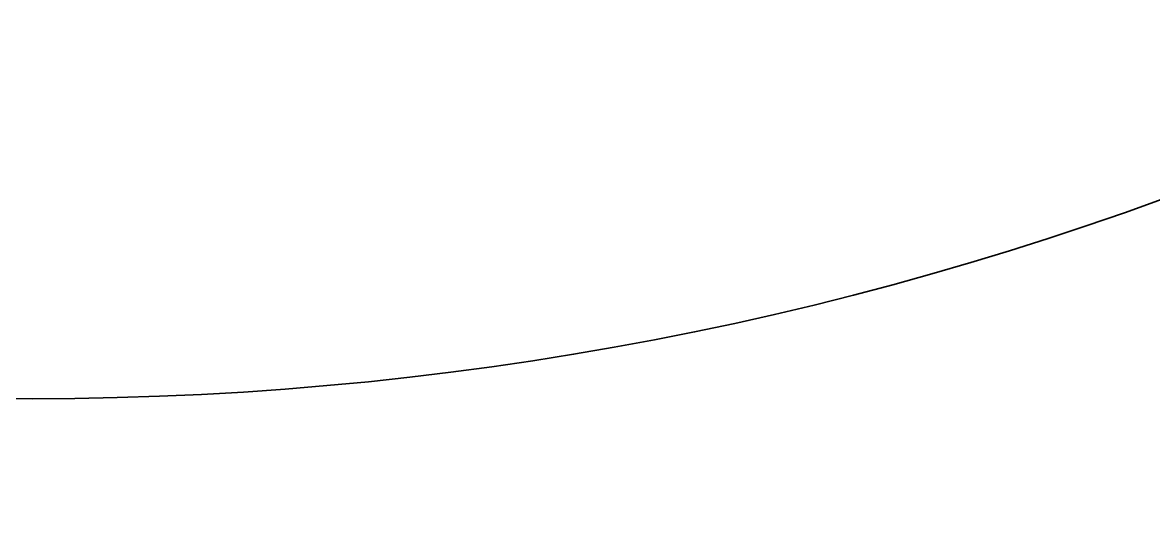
# Model space of a CAD drawing. Header units: millimetres. Extents: x -180 to 3623, y 0 to 2194.
# Drawn here: x 120.153 to 121.323, y 481.482 to 481.989 of the extents above; entities that cross this region are included whole.
import ezdxf

# ---------------------------------------------------------------- set-up
doc = ezdxf.new("R2010")
doc.units = ezdxf.units.MM

# ---------------------------------------------------------------- blocks, each defined once
blk = doc.blocks.new('Drawing View2')
at = {"color": 7, "linetype": 'Continuous', "lineweight": 35}
blk.add_circle((-119.9, 147), 3.4, dxfattribs=at)
blk.add_circle((-119.9, 147), 3.4, dxfattribs=at)
for radius, start, end in [(24.5, 45.3415, 225.3415), (24.5, 45.3415, 225.3415), (21.5002, 45.70074, 225.3415), (18.5002, 45.3415, 225.08868), (24.5, 225.3415, 45.3415), (24.5, 225.3415, 45.3415), (21.5002, 225.70074, 45.3415), (18.5002, 225.3415, 45.08866), (11.9, 45.3415, 225.3415), (11, 45.3415, 225.3415), (11, 45.3415, 225.3415), (11.9, 225.3415, 45.3415), (11, 225.3415, 45.3415), (11, 225.3415, 45.3415)]:
    blk.add_arc((-119.9, 147), radius, start, end, dxfattribs=at)

msp = doc.modelspace()

# ---------------------------------------------------------------- block references
at = {"color": 7, "linetype": 'Continuous', "lineweight": 35}
msp.add_blockref('Drawing View2', (240.0634, 338), dxfattribs=at)

doc.saveas('drawing.dxf')
